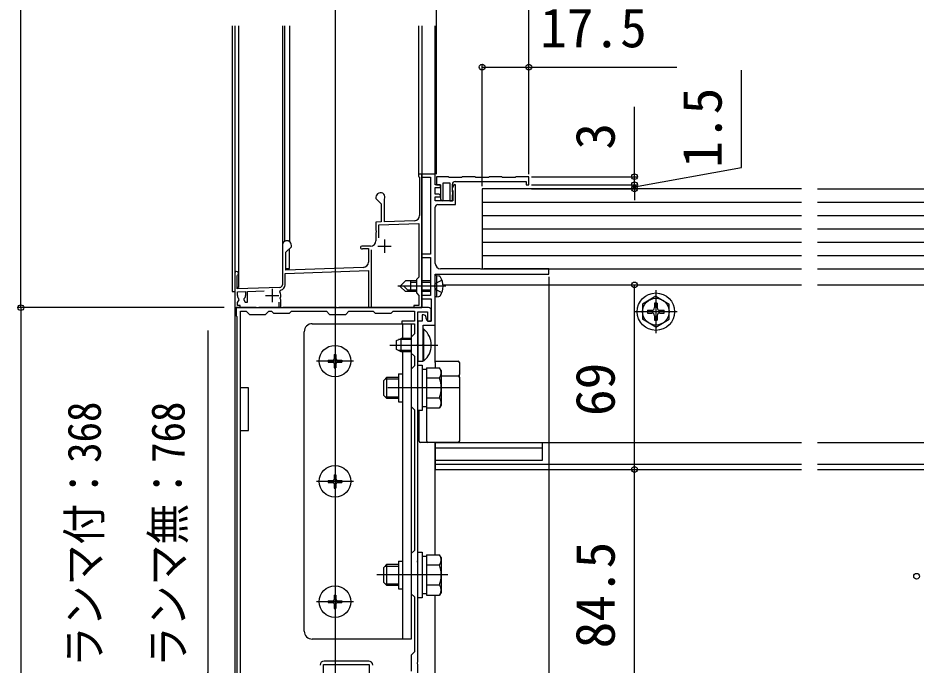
# Model space of a CAD drawing. Units: millimetres, scale not verified. Extents: x -875 to 875, y -1304 to 1298.
# Drawn here: x -618.6 to -282.7, y -1080.1 to -838 of the extents above; entities that cross this region are included whole.
import ezdxf
from ezdxf.enums import TextEntityAlignment as Align

# ---------------------------------------------------------------- set-up
doc = ezdxf.new("R2010")
doc.units = ezdxf.units.MM
doc.header["$LTSCALE"] = 8
for name, color, linetype in [('0-3_YKK_11', 7, 'Continuous'), ('0-4_YKK_12', 2, 'Continuous'), ('0-5_YKK_13', 4, 'Continuous'), ('0-7_YKK_D', 6, 'Continuous')]:
    doc.layers.add(name, color=color, linetype=linetype)
doc.styles.add('ＭＳ ゴシック', font='')
doc.styles.get('ＭＳ ゴシック').set_extended_font_data('MS Gothic')

msp = doc.modelspace()

# ---------------------------------------------------------------- linework, layer by layer
at = {"layer": '0-3_YKK_11'}
for p, q in [((-462.5, -929.9), (-462.5, -908.8)), ((-486.7, -923.4), (-490, -923.4)), ((-484, -923.4), (-479, -923.4)), ((-481.5, -920.9), (-481.5, -925.9)), ((-523.5, -939.4), (-523.5, -944.4)), ((-520.643, -940.458), (-520.352, -939.884)), ((-526, -941.9), (-521, -941.9)), ((-465.9, -950.4), (-465.9, -950.1)), ((-487.4, -1078.6), (-504.1, -1078.6))]:
    msp.add_line(p, q, dxfattribs=at)
for points in [[(-483.6, -920.227), (-483.6, -915.462), (-468.6, -914.938), (-468.6, -935), (-469.5, -935.9), (-469.5, -940.9), (-468.6, -941.8), (-468.6, -945.6), (-470.5, -945.6), (-470.5, -946.4), (-467.5, -946.4), (-467.5, -896.4), (-468.8, -896.4), (-468.8, -897.2), (-468.6, -897.4), (-468.4, -897.6), (-468.4, -911.899)], [(-461.5, -907.8), (-455, -907.8), (-455, -900.47), (-455.445, -900.351), (-456.2, -901.659), (-456.2, -902.2), (-456.02, -902.475), (-455.9, -902.658), (-455.9, -906.4), (-462.5, -906.4), (-462.5, -904.9), (-460.624, -904.9), (-460.464, -904.512), (-461.076, -903.9), (-462.5, -903.9), (-462.5, -901.4), (-460.5, -901.4), (-460.5, -900.4), (-462.5, -900.4), (-462.5, -896.4), (-467.5, -896.4), (-467.5, -897.6), (-464.3, -897.6), (-464.3, -926.4), (-467.5, -926.4), (-467.5, -927.6), (-464.3, -927.6), (-464.3, -941.9), (-467.5, -941.9), (-467.5, -943.1), (-464, -943.1), (-464, -951.4), (-464.9, -951.4)], [(-455.1, -899.2), (-428.5, -899.2), (-428.5, -900.4), (-427.5, -900.4), (-427.5, -897.4), (-432.35, -897.4), (-432.65, -897.7), (-437.35, -897.7), (-437.65, -897.4), (-442.35, -897.4), (-442.65, -897.7), (-447.35, -897.7), (-447.65, -897.4), (-452.35, -897.4), (-452.65, -897.7), (-457.35, -897.7), (-457.65, -897.4), (-462, -897.4), (-462, -900.4), (-460.5, -900.4), (-460.5, -905.824), (-459.87, -906.454), (-459.5, -906.3), (-459.5, -899.7), (-457.1, -899.7), (-457.1, -906.4), (-456.1, -906.4), (-456.1, -904.246), (-455.9, -903.9), (-455.9, -903.3), (-456.02, -903.06), (-456.1, -902.9), (-456.1, -900.2)], [(-484.7, -905.1), (-484.7, -905.6), (-482.8, -907.5), (-482.8, -914.334), (-484.7, -914.4), (-484.7, -917.442), (-484.58, -917.625), (-484.58, -918.175), (-484.7, -918.358), (-484.7, -921.4)], [(-470.33, -913.898), (-481.5, -914.288), (-481.5, -905.972), (-481.47, -905.841)], [(-519.7, -923.1), (-519.7, -928.142), (-519.58, -928.325), (-519.58, -928.875), (-519.7, -929.058), (-519.7, -937.813)], [(-489.43, -931.343), (-518.4, -932.355), (-518.4, -925.7), (-516.3, -923.6), (-516.3, -923.1)], [(-518.6, -937.813), (-518.6, -933.562), (-487.5, -932.476), (-487.5, -946.4), (-486.4, -946.4), (-486.4, -924.747)], [(-489.758, -924.337), (-489.613, -924.3), (-487.5, -924.3), (-487.5, -929.344)], [(-537.5, -933.6), (-537.5, -946.4), (-535.5, -946.4), (-535.5, -945.6), (-536.5, -945.6), (-536.5, -944.498), (-535.887, -943.437), (-535.956, -943.056)], [(-462.5, -933.9), (-420, -933.9), (-420, -931.9), (-444.329, -931.9), (-444.521, -932.043), (-445.479, -932.043), (-445.671, -931.9), (-460.5, -931.9)], [(-520.665, -938.812), (-536.6, -939.369), (-536.6, -934.466), (-536.45, -934.206)], [(-466.9, -949.1), (-467.4, -949.1), (-467.4, -951.4), (-469, -951.4), (-469, -966.4), (-467, -966.4), (-467, -960.858), (-467.12, -960.675), (-467.12, -960.125), (-467, -959.942), (-467, -952.9), (-462.5, -952.9), (-462.5, -938.858), (-462.62, -938.675), (-462.62, -938.125), (-462.5, -937.942), (-462.5, -933.9)], [(-536.5, -941.9), (-536.5, -940.466), (-533.5, -940.361), (-533.5, -941.9)], [(-534.044, -943.056), (-534.113, -943.437), (-533.557, -944.4), (-532.7, -944.4), (-532.7, -940.333), (-526.516, -940.117)], [(-521, -944.3), (-521, -946.4), (-520.2, -946.4), (-520.2, -943.5), (-520.338, -943.248), (-520.461, -942.901)], [(-465, -946.4), (-498.542, -946.4), (-498.725, -946.52), (-499.275, -946.52), (-499.458, -946.4), (-519.542, -946.4), (-519.725, -946.52), (-520.275, -946.52), (-520.458, -946.4), (-528.542, -946.4), (-528.725, -946.52), (-529.275, -946.52), (-529.458, -946.4), (-537, -946.4), (-537, -949.4), (-536.7, -949.7)], [(-536.7, -949.7), (-536.7, -1083.1), (-537, -1083.4), (-537, -1091.4), (-535.5, -1091.4), (-535.5, -1086.5), (-535.132, -1086.346), (-530, -1091.4), (-504.5, -1091.4), (-504.5, -1090.4)], [(-535.4, -1084.257), (-535.4, -947.7), (-533.2, -947.7), (-532, -948.9), (-526, -948.9), (-524.8, -947.7), (-523.7, -947.7), (-523, -948.4), (-517, -948.4), (-516.3, -947.7), (-503.2, -947.7), (-502, -948.9), (-496, -948.9), (-494.8, -947.7), (-485.7, -947.7), (-485, -948.4), (-479, -948.4), (-478.3, -947.7), (-470.3, -947.7), (-470.3, -951.4), (-475, -951.4), (-475, -952.4), (-470.3, -952.4), (-470.3, -956.2), (-471.5, -957.4), (-471.5, -963.4), (-470.3, -964.6), (-470.3, -968.2), (-471.5, -969.4), (-471.5, -983.4), (-470.3, -984.6), (-470.3, -1037.2), (-471.5, -1038.4), (-471.5, -1053.4), (-470.3, -1054.6), (-470.3, -1075.2), (-471.5, -1076.4), (-471.5, -1082.4)], [(-469, -1091.4), (-469, -1079.858), (-469.12, -1079.675), (-469.12, -1079.125), (-469, -1078.942), (-469, -1041.858), (-469.12, -1041.675), (-469.12, -1041.125), (-469, -1040.942), (-469, -976.858), (-469.12, -976.675), (-469.12, -976.125), (-469, -975.942), (-469, -960.858), (-469.12, -960.675), (-469.12, -960.125), (-469, -959.942), (-469, -947.9), (-465.4, -947.9), (-465.4, -951.4), (-464, -951.4), (-464, -947.4)], [(-504.3, -1083.2), (-504.3, -1079.9), (-487.2, -1079.9), (-487.2, -1083.2)]]:
    msp.add_lwpolyline(points, dxfattribs=at)
for centre, radius, start, end in [((-455.1, -900.2), 1, 90.00001, 179.99999), ((-483, -905.1), 1.7, 334.15808, 179.99998), ((-461.5, -908.8), 1, 90.00001, 179.99999), ((-470.4, -911.899), 2, 272.00001, 0.00003), ((-518, -923.1), 1.7, 359.99999, 180.00001), ((-490, -923.9), 0.5, 89.99998, 298.95499), ((-486.7, -921.4), 2, 270.00001, 359.99999), ((-489.5, -929.344), 2, 271.99998, 360), ((-460.5, -929.9), 2, 180.00001, 269.99999), ((-536.8, -933.6), 0.7, 300, 179.99999), ((-520.7, -937.813), 1, 271.99998, 360), ((-520.7, -937.813), 2.1, 279.53204, 0.00001), ((-535, -941.9), 1.5, 180.00002, 230.40593), ((-535, -941.9), 1.5, 309.59409, 360), ((-523.5, -941.9), 3.2, 341.76574, 26.7757), ((-465, -947.4), 1, 0.00001, 89.99999), ((-466.9, -950.1), 1, 0.00001, 89.99999), ((-464.9, -950.4), 1, 180.00001, 269.99999), ((-504.1, -1080.1), 1.5, 90.00001, 179.99999), ((-487.4, -1080.1), 1.5, 0.00001, 89.99999)]:
    msp.add_arc(centre, radius, start, end, dxfattribs=at)
at = {"layer": '0-4_YKK_12'}
for p, q in [((-536.1, -841.021), (-536.1, -938.8)), ((-519.7, -841.021), (-519.7, -923.1)), ((-518.9, -841.021), (-518.9, -921.658)), ((-517, -841.021), (-517, -921.725)), ((-500, -841.021), (-500, -1096.105)), ((-468.8, -841.021), (-468.8, -896.4)), ((-467.5, -841.021), (-467.5, -946.402)), ((-462.5, -900.1), (-462.5, -841.021)), ((-467.5, -896.4), (-468.8, -896.4)), ((-462.5, -966.4), (-462.5, -934.2)), ((-536.1, -938.8), (-536.6, -938.8)), ((-459.619, -937.9), (-325.55, -937.9)), ((-319.55, -937.9), (-262.5, -937.9)), ((-537.5, -946.402), (-467.5, -946.402)), ((-462.5, -996.9), (-325.55, -996.9)), ((-462.5, -996.9), (-462.5, -1006.9)), ((-462.5, -1038.894), (-462.5, -996.9)), ((-422.5, -996.9), (-422.5, -1003.6)), ((-319.55, -996.9), (-37.5, -996.9)), ((-462.5, -998.9), (-422.488, -998.9)), ((-422.5, -1003.6), (-462.5, -1003.6)), ((-462.5, -1004.9), (-325.55, -1004.9)), ((-462.5, -1006.9), (-325.55, -1006.9)), ((-319.55, -1004.9), (-37.5, -1004.9)), ((-319.55, -1006.9), (-37.5, -1006.9))]:
    msp.add_line(p, q, dxfattribs=at)
for points in [[(-538.5, -841.021), (-538.5, -940.4), (-537.5, -940.4)], [(-537.5, -841.021), (-537.5, -1091.4), (-462.5, -1091.4), (-462.5, -1053.906)], [(-518.35, -931.8), (-517, -931.8), (-517, -924.3)], [(-535.4, -992.4), (-532.3, -992.4), (-532.3, -976.4), (-535.4, -976.4)]]:
    msp.add_lwpolyline(points, dxfattribs=at)
at = {"layer": '0-5_YKK_13'}
for p, q in [((-325.55, -901.9), (-445, -901.9)), ((-445, -901.9), (-445, -931.9)), ((-319.55, -901.9), (-55, -901.9)), ((-445, -906.9), (-325.55, -906.9)), ((-319.55, -906.9), (-55, -906.9)), ((-445, -911.9), (-325.55, -911.9)), ((-319.55, -911.9), (-55, -911.9)), ((-445, -916.9), (-325.55, -916.9)), ((-319.55, -916.9), (-55, -916.9)), ((-445, -921.9), (-325.55, -921.9)), ((-319.55, -921.9), (-55, -921.9)), ((-445, -926.9), (-325.55, -926.9)), ((-319.55, -926.9), (-55, -926.9)), ((-445, -931.9), (-325.55, -931.9)), ((-319.55, -931.9), (-55, -931.9)), ((-471.6, -940.4), (-471.6, -936.4)), ((-469.5, -937), (-471.6, -937)), ((-464.3, -936.4), (-467.5, -936.4)), ((-464.3, -937), (-467.5, -937)), ((-462, -934.4), (-462.5, -934.488)), ((-462, -934.4), (-461.198, -934.541)), ((-458.6, -938.4), (-476.5, -938.4)), ((-472.236, -940.4), (-474.236, -938.4)), ((-469.5, -939.8), (-472.836, -939.8)), ((-464.3, -939.8), (-467.5, -939.8)), ((-464.3, -940.4), (-467.5, -940.4)), ((-380, -939.9), (-380, -955.9)), ((-462, -942.4), (-461.198, -942.259)), ((-380, -942.15), (-385, -945.037)), ((-380, -942.15), (-375, -945.037)), ((-385, -945.037), (-385, -950.763)), ((-380.5, -944.75), (-380.5, -946.4)), ((-379.5, -944.75), (-380.5, -944.75)), ((-379.5, -944.75), (-379.5, -946.4)), ((-375, -950.763), (-375, -945.037)), ((-372, -947.9), (-388, -947.9)), ((-383.15, -947.4), (-381.5, -947.4)), ((-383.15, -947.4), (-383.15, -948.4)), ((-383.15, -948.4), (-381.5, -948.4)), ((-380.5, -949.4), (-380.5, -951.05)), ((-379.5, -949.4), (-379.5, -951.05)), ((-378.5, -947.4), (-376.85, -947.4)), ((-378.5, -948.4), (-376.85, -948.4)), ((-376.85, -948.4), (-376.85, -947.4)), ((-508.5, -952.4), (-471.5, -952.4)), ((-474.7, -952.4), (-474.7, -957.9)), ((-471.5, -952.4), (-471.5, -957.9)), ((-380, -953.65), (-385, -950.763)), ((-380.5, -951.05), (-379.5, -951.05)), ((-380, -953.65), (-375, -950.763)), ((-511.5, -1067.4), (-511.5, -955.4)), ((-467, -954.5), (-467, -966.3)), ((-466.752, -954.5), (-467, -954.5)), ((-466.752, -966.3), (-466.752, -954.5)), ((-500, -959.5), (-500, -973.3)), ((-479.5, -960.4), (-461.501, -960.4)), ((-477, -958.7), (-475.3, -957.9)), ((-477, -962.1), (-477, -958.7)), ((-471.5, -958.333), (-476.22, -958.333)), ((-471.5, -957.9), (-475.3, -957.9)), ((-475.3, -962.9), (-475.3, -957.9)), ((-500.35, -963.9), (-499.65, -963.9)), ((-500.35, -963.9), (-500.35, -965.55)), ((-499.65, -963.9), (-499.65, -965.55)), ((-475.3, -962.9), (-477, -962.1)), ((-471.5, -962.467), (-476.22, -962.467)), ((-471.5, -962.9), (-475.3, -962.9)), ((-474.7, -962.9), (-474.7, -1070.4)), ((-471.5, -962.9), (-471.5, -1070.4)), ((-493.1, -966.4), (-506.9, -966.4)), ((-502.5, -966.05), (-502.5, -966.75)), ((-502.5, -966.05), (-500.85, -966.05)), ((-502.5, -966.75), (-500.85, -966.75)), ((-500.35, -967.25), (-500.35, -968.9)), ((-499.65, -967.25), (-499.65, -968.9)), ((-499.15, -966.05), (-497.5, -966.05)), ((-499.15, -966.75), (-497.5, -966.75)), ((-497.5, -966.05), (-497.5, -966.75)), ((-466.752, -966.3), (-467, -966.3)), ((-462.5, -966.4), (-454, -966.4)), ((-462.5, -966.9), (-462.5, -966.4)), ((-462.5, -966.9), (-462.5, -968.894)), ((-453.5, -966.9), (-453.5, -971.4)), ((-500.35, -968.9), (-499.65, -968.9)), ((-467.4, -969.35), (-465.8, -969.35)), ((-465.8, -968.894), (-465.8, -983.906)), ((-465.8, -968.894), (-460.881, -968.894)), ((-460.3, -969.9), (-460.881, -968.894)), ((-460.3, -969.9), (-460.3, -982.9)), ((-481.8, -973.6), (-480.6, -972.4)), ((-481.8, -979.2), (-481.8, -973.6)), ((-481.248, -973.048), (-476.3, -973.048)), ((-480.6, -972.4), (-476.3, -972.4)), ((-480.6, -980.4), (-480.6, -972.4)), ((-476.3, -971.2), (-476.3, -981.6)), ((-476.3, -971.2), (-474.7, -971.2)), ((-465.8, -972.4), (-465.8, -980.4)), ((-465.8, -972.647), (-460.881, -972.647)), ((-460.3, -971.9), (-454, -971.9)), ((-453.5, -972.4), (-453.5, -971.4)), ((-453.5, -972.4), (-453.5, -996.4)), ((-453.7, -976.4), (-480.2, -976.4)), ((-481.8, -979.2), (-480.6, -980.4)), ((-481.248, -979.752), (-476.3, -979.752)), ((-476.3, -980.4), (-480.6, -980.4)), ((-465.8, -980.153), (-460.881, -980.153)), ((-476.3, -981.6), (-474.7, -981.6)), ((-465.8, -983.45), (-467.4, -983.45)), ((-465.8, -983.906), (-460.881, -983.906)), ((-465.646, -996.4), (-465.646, -983.906)), ((-460.3, -982.9), (-460.881, -983.906)), ((-468.5, -996.4), (-468.5, -984.9)), ((-465.293, -996.9), (-468, -996.9)), ((-454, -996.9), (-465.293, -996.9)), ((-453.5, -996.9), (-453.5, -996.4)), ((-462.5, -1002.4), (-462.5, -1001.9)), ((-500, -1004.5), (-500, -1018.3)), ((-500.35, -1008.9), (-499.65, -1008.9)), ((-500.35, -1008.9), (-500.35, -1010.55)), ((-499.65, -1008.9), (-499.65, -1010.55)), ((-493.1, -1011.4), (-506.9, -1011.4)), ((-502.5, -1011.05), (-502.5, -1011.75)), ((-502.5, -1011.05), (-500.85, -1011.05)), ((-502.5, -1011.75), (-500.85, -1011.75)), ((-500.35, -1012.25), (-500.35, -1013.9)), ((-500.35, -1013.9), (-499.65, -1013.9)), ((-499.65, -1012.25), (-499.65, -1013.9)), ((-499.15, -1011.05), (-497.5, -1011.05)), ((-499.15, -1011.75), (-497.5, -1011.75)), ((-497.5, -1011.05), (-497.5, -1011.75)), ((-476.3, -1041.2), (-476.3, -1051.6)), ((-476.3, -1041.2), (-474.7, -1041.2)), ((-467.4, -1039.35), (-465.8, -1039.35)), ((-465.8, -1038.894), (-465.8, -1053.906)), ((-465.8, -1038.894), (-460.881, -1038.894)), ((-460.3, -1039.9), (-460.881, -1038.894)), ((-460.3, -1039.9), (-460.3, -1052.9)), ((-481.8, -1043.6), (-480.6, -1042.4)), ((-481.8, -1049.2), (-481.8, -1043.6)), ((-481.248, -1043.048), (-476.3, -1043.048)), ((-480.6, -1042.4), (-476.3, -1042.4)), ((-480.6, -1050.4), (-480.6, -1042.4)), ((-465.8, -1042.4), (-465.8, -1050.4)), ((-465.8, -1042.647), (-460.881, -1042.647)), ((-457.8, -1046.4), (-484.3, -1046.4)), ((-500, -1049.5), (-500, -1063.3)), ((-481.8, -1049.2), (-480.6, -1050.4)), ((-481.248, -1049.752), (-476.3, -1049.752)), ((-476.3, -1050.4), (-480.6, -1050.4)), ((-465.8, -1050.153), (-460.881, -1050.153)), ((-500.35, -1053.9), (-499.65, -1053.9)), ((-500.35, -1053.9), (-500.35, -1055.55)), ((-499.65, -1053.9), (-499.65, -1055.55)), ((-476.3, -1051.6), (-474.7, -1051.6)), ((-465.8, -1053.45), (-467.4, -1053.45)), ((-465.8, -1053.906), (-460.881, -1053.906)), ((-460.3, -1052.9), (-460.881, -1053.906)), ((-493.1, -1056.4), (-506.9, -1056.4)), ((-502.5, -1056.05), (-502.5, -1056.75)), ((-502.5, -1056.05), (-500.85, -1056.05)), ((-502.5, -1056.75), (-500.85, -1056.75)), ((-500.35, -1057.25), (-500.35, -1058.9)), ((-499.65, -1057.25), (-499.65, -1058.9)), ((-499.15, -1056.05), (-497.5, -1056.05)), ((-499.15, -1056.75), (-497.5, -1056.75)), ((-497.5, -1056.05), (-497.5, -1056.75)), ((-500.35, -1058.9), (-499.65, -1058.9)), ((-471.5, -1070.4), (-508.5, -1070.4))]:
    msp.add_line(p, q, dxfattribs=at)
for points in [[(-469.5, -936.4), (-473.65, -936.4), (-475.5, -938.25)], [(-462.884, -938.4), (-462.253, -937.213), (-460.021, -936.1)], [(-462, -934.4), (-462, -942.4), (-462.5, -942.312), (-462.5, -934.488)], [(-469.5, -940.4), (-473.65, -940.4), (-475.5, -938.55), (-475.5, -938.25)], [(-462.884, -938.4), (-462.253, -939.587), (-460.021, -940.7)]]:
    msp.add_lwpolyline(points, dxfattribs=at)
for points in [[(-469, -984.9), (-469, -967.9), (-467.4, -967.9), (-467.4, -984.9)], [(-469, -1054.9), (-469, -1037.9), (-467.4, -1037.9), (-467.4, -1054.9)]]:
    msp.add_lwpolyline(points, close=True, dxfattribs=at)
for centre, radius in [((-380, -947.9), 7), ((-380, -947.9), 5), ((-500, -966.4), 5.9), ((-500, -1011.4), 5.9), ((-500, -1056.4), 5.9)]:
    msp.add_circle(centre, radius, dxfattribs=at)
for centre, radius, start, end in [((-461.354, -935.428), 0.9, 32.05588, 80), ((-466.1, -938.4), 6.5, 327.94412, 32.05588), ((-461.354, -941.372), 0.9, 280, 327.94412), ((-381.5, -946.4), 1, 270, 0), ((-378.5, -946.4), 1, 180, 270), ((-381.5, -949.4), 1, 0, 90), ((-378.5, -949.4), 1, 90, 180), ((-508.5, -955.4), 3, 90, 180), ((-471.7, -960.4), 7.7, 309.98312, 50.01688), ((-500.85, -965.55), 0.5, 270, 0), ((-500.85, -967.25), 0.5, 0, 90), ((-499.15, -965.55), 0.5, 180, 270), ((-499.15, -967.25), 0.5, 90, 180), ((-454, -966.9), 0.5, 0, 90), ((-463.623, -970.771), 3.323, 325.61575, 34.38425), ((-472.72, -976.4), 12.419, 342.41205, 17.58795), ((-454, -972.4), 0.5, 0, 90), ((-463.623, -982.029), 3.323, 325.61575, 34.38425), ((-468, -996.4), 0.5, 180, 270), ((-465.205, -996.462), 0.446, 171.95055, 258.57821), ((-454, -996.4), 0.5, 270, 0), ((-500.85, -1010.55), 0.5, 270, 0), ((-499.15, -1010.55), 0.5, 180, 270), ((-500.85, -1012.25), 0.5, 0, 90), ((-499.15, -1012.25), 0.5, 90, 180), ((-463.623, -1040.771), 3.323, 325.61575, 34.38425), ((-472.72, -1046.4), 12.419, 342.41205, 17.58795), ((-463.623, -1052.029), 3.323, 325.61575, 34.38425), ((-500.85, -1055.55), 0.5, 270, 0), ((-500.85, -1057.25), 0.5, 0, 90), ((-499.15, -1055.55), 0.5, 180, 270), ((-499.15, -1057.25), 0.5, 90, 180), ((-508.5, -1067.4), 3, 180, 270)]:
    msp.add_arc(centre, radius, start, end, dxfattribs=at)
at = {"layer": '0-7_YKK_D'}
for p, q in [((-500, -533.572), (-500, -1255.4)), ((-617.5, -946.4), (-617.5, -752.642)), ((-462, -896.4), (-462, -815.4)), ((-427.5, -896.4), (-427.5, -815.4)), ((-445, -900.9), (-445, -855.4)), ((-427.5, -896.4), (-427.5, -855.4)), ((-388, -897.4), (-388, -871.209)), ((-388, -900.4), (-388, -896.1)), ((-426.5, -897.4), (-387, -897.4)), ((-388, -900.4), (-388, -897.4)), ((-426.5, -900.4), (-387, -900.4)), ((-426.5, -900.4), (-387, -900.4)), ((-426.5, -901.9), (-387, -901.9)), ((-388, -900.4), (-388, -904.7)), ((-388, -900.4), (-388, -901.9)), ((-388, -900.4), (-388, -901.9)), ((-388, -901.9), (-388, -906.2)), ((-420, -934.9), (-420, -1175.4)), ((-388.973, -937.9), (-389, -937.9)), ((-388, -1006.9), (-388, -937.9)), ((-541.5, -946.4), (-618.5, -946.4)), ((-541.5, -946.4), (-618.5, -946.4)), ((-617.5, -946.4), (-617.5, -1091.4)), ((-461.5, -1006.9), (-387, -1006.9)), ((-461.5, -1006.9), (-387, -1006.9)), ((-388, -1091.4), (-388, -1006.9))]:
    msp.add_line(p, q, dxfattribs=at)
for points in [[(-445, -856.4), (-427.5, -856.4), (-372.2, -856.4)], [(-388, -901.15), (-348, -893.958), (-348, -857.503)], [(-617.5, -1192.9), (-547.5, -1082.879), (-547.5, -954.914)]]:
    msp.add_lwpolyline(points, dxfattribs=at)
for centre in [(-445, -856.4), (-427.5, -856.4), (-388, -897.4), (-388, -900.4), (-388, -900.4), (-388, -901.9), (-388, -937.9), (-617.5, -946.4), (-617.5, -946.4), (-388, -1006.9), (-388, -1006.9), (-282.5, -1046.9)]:
    msp.add_circle(centre, 1.075, dxfattribs=at)

# ---------------------------------------------------------------- texts
at = {"layer": '0-7_YKK_D', "style": 'ＭＳ ゴシック'}
msp.add_text('17.5', height=14.66, dxfattribs=at).set_placement((-423.268, -853.4), align=Align.BOTTOM_LEFT)
for s, p in [('1.5', (-351, -894.026)), ('3', (-391, -887.277)), ('69', (-391, -986.945)), ('84.5', (-391, -1073.866))]:
    msp.add_text(s, height=14.66, rotation=90, dxfattribs=at).set_placement(p, align=Align.BOTTOM_LEFT)
at = {"layer": '0-7_YKK_D', "style": 'ＭＳ ゴシック', "width": 0.9}
for s, p in [('ランマ付：368', (-583.856, -1080.923)), ('ランマ無：768', (-552.528, -1080.923))]:
    msp.add_text(s, height=12.46, rotation=90, dxfattribs=at).set_placement(p, align=Align.BOTTOM_LEFT)

doc.saveas('drawing.dxf')
